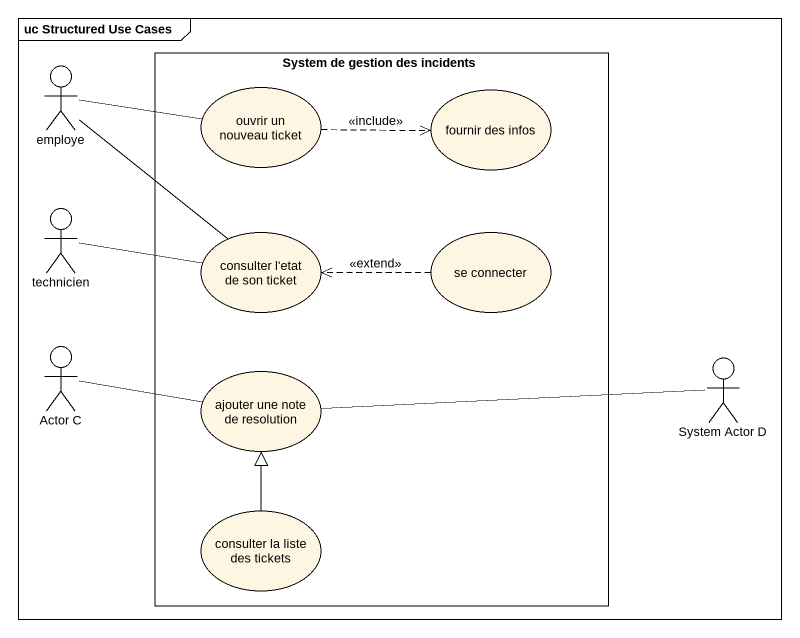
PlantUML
@startuml
mainframe uc Structured Use Cases
rectangle "System de gestion des incidents" as System_de_gestion_des {
  usecase "ouvrir un nouveau ticket" as ouvrir_un_nouveau_ticket
  usecase "fournir des infos" as fournir_des_infos
  usecase "consulter l'etat de son ticket" as consulter_l_etat_de_son
  usecase "se connecter" as se_connecter
  usecase "ajouter une note de resolution" as ajouter_une_note_de
  usecase "consulter la liste des tickets" as consulter_la_liste_des
}
actor employe
actor technicien
actor "Actor C" as Actor_C
actor "System Actor D" as System_Actor_D
employe -right- ouvrir_un_nouveau_ticket
employe -- consulter_l_etat_de_son
ouvrir_un_nouveau_ticket .right.> fournir_des_infos : <<include>>
technicien -right- consulter_l_etat_de_son
se_connecter .left.> consulter_l_etat_de_son : <<extend>>
Actor_C -right- ajouter_une_note_de
System_Actor_D -left- ajouter_une_note_de
consulter_la_liste_des -up-|> ajouter_une_note_de
@enduml
